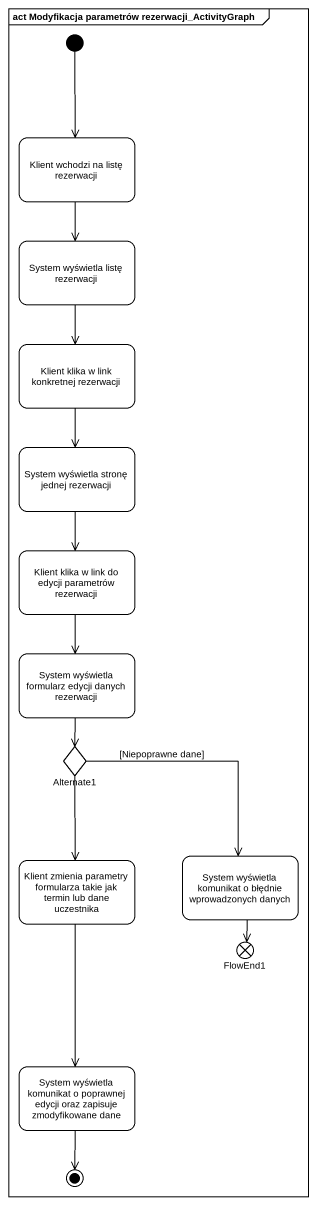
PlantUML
@startuml
mainframe act Modyfikacja parametrów rezerwacji_ActivityGraph
hide empty description
state "Klient wchodzi na listę rezerwacji" as Klient_wchodzi_na_listę
state "System wyświetla listę rezerwacji" as System_wyświetla_listę
state "Klient klika w link konkretnej rezerwacji" as Klient_klika_w_link
state "System wyświetla stronę jednej rezerwacji" as System_wyświetla_stronę
state "Klient klika w link do edycji parametrów rezerwacji" as Klient_klika_w_link_do
state "System wyświetla formularz edycji danych rezerwacji" as System_wyświetla_formularz
state Alternate1 <<choice>>
state "System wyświetla komunikat o błędnie wprowadzonych danych" as System_wyświetla_komunikat
state "Klient zmienia parametry formularza takie jak termin lub dane uczestnika" as Klient_zmienia_parametry
state FlowEnd1 <<end>>
state "System wyświetla komunikat o poprawnej edycji oraz zapisuje zmodyfikowane dane" as System_wyświetla_komunikat_2
[*] --> Klient_wchodzi_na_listę
Klient_wchodzi_na_listę --> System_wyświetla_listę
System_wyświetla_listę --> Klient_klika_w_link
Klient_klika_w_link --> System_wyświetla_stronę
System_wyświetla_stronę --> Klient_klika_w_link_do
Klient_klika_w_link_do --> System_wyświetla_formularz
System_wyświetla_formularz --> Alternate1
Alternate1 --> System_wyświetla_komunikat : [Niepoprawne dane]
Alternate1 --> Klient_zmienia_parametry
System_wyświetla_komunikat --> FlowEnd1
Klient_zmienia_parametry --> System_wyświetla_komunikat_2
System_wyświetla_komunikat_2 --> [*]
@enduml
